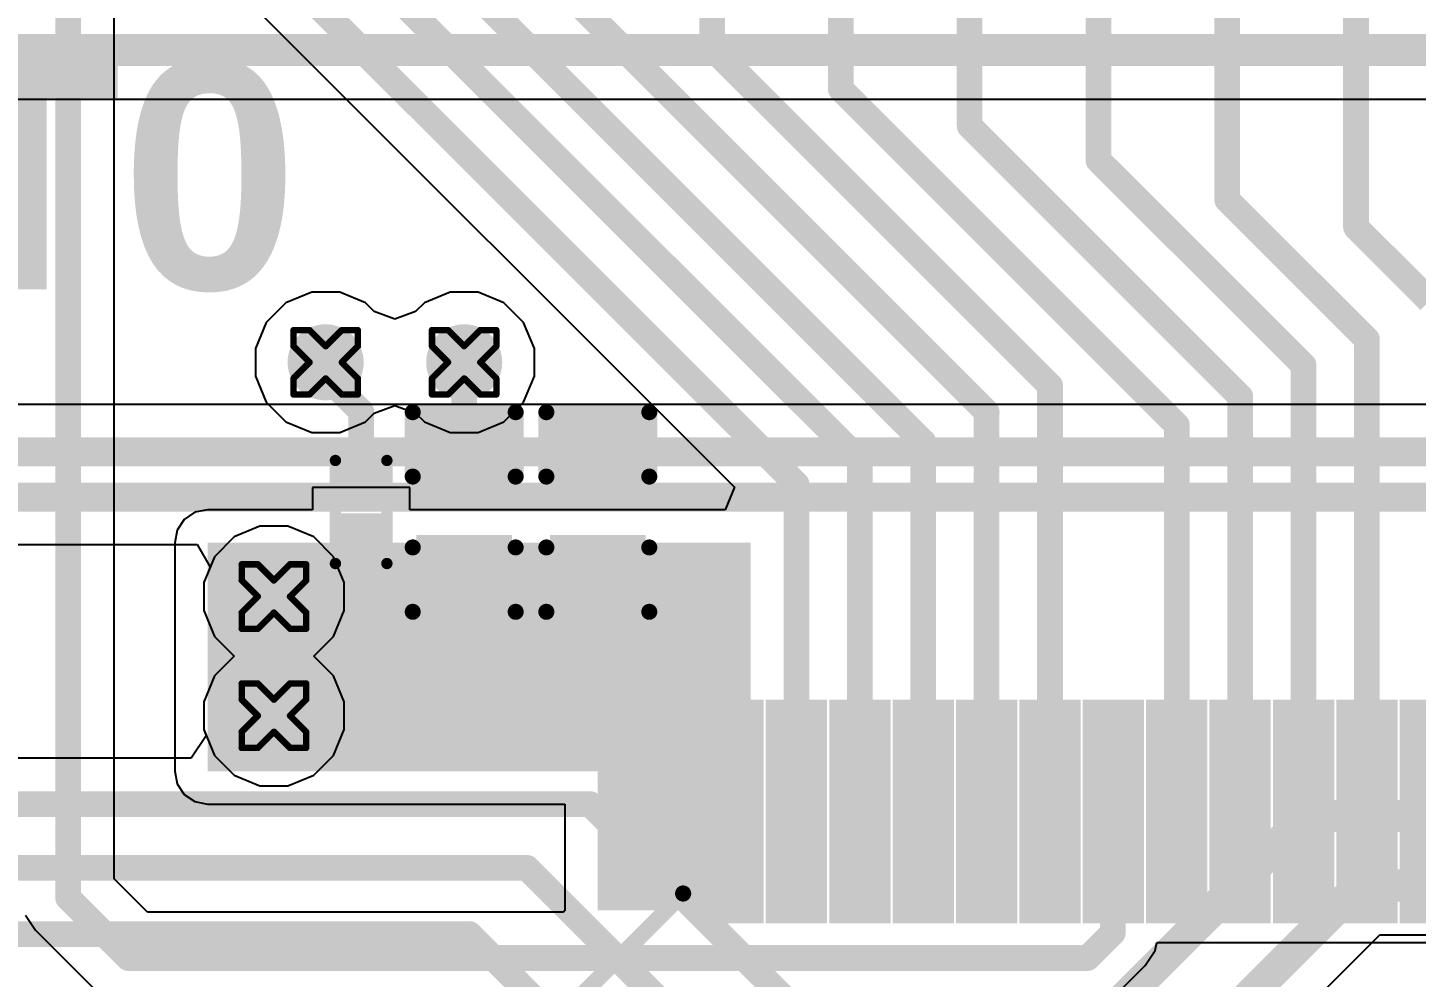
# Model space of a CAD drawing. Header units: inches. Extents: x -11 to 5379, y 0 to 5429.
# Drawn here: x 133.98 to 144.94, y 65.18 to 72.67 of the extents above; entities that cross this region are included whole.
import ezdxf

# ---------------------------------------------------------------- set-up
doc = ezdxf.new("R2010")
doc.units = ezdxf.units.IN
for name, color, linetype in [('Bottom Layer', 5, 'Continuous'), ('Drill Drawing', 1, 'Continuous'), ('GND', 16, 'Continuous'), ('PWR', 76, 'Continuous'), ('Top Layer', 1, 'Continuous'), ('Top Overlay', 2, 'Continuous'), ('Top Paste', 8, 'Continuous'), ('Top Solder', 216, 'Continuous'), ('Via Holes', 16, 'Continuous')]:
    doc.layers.add(name, color=color, linetype=linetype)
doc.styles.add('Arial_Bold', font='', dxfattribs={"height": 0.2})
doc.styles.get('Arial_Bold').set_extended_font_data('Arial', bold=True)

# ---------------------------------------------------------------- blocks, each defined once
blk = doc.blocks.new('LQFP_144_20_20__157')
at = {"layer": 'Top Layer'}
for points in [[(-8.89, 9.9), (-8.89, 11.46), (-8.61, 11.46), (-8.61, 9.9)], [(-8.39, 9.9), (-8.39, 11.46), (-8.11, 11.46), (-8.11, 9.9)], [(-7.89, 9.9), (-7.89, 11.46), (-7.61, 11.46), (-7.61, 9.9)], [(-7.39, 9.9), (-7.39, 11.46), (-7.11, 11.46), (-7.11, 9.9)], [(-6.89, 9.9), (-6.89, 11.46), (-6.61, 11.46), (-6.61, 9.9)], [(-6.39, 9.9), (-6.39, 11.46), (-6.11, 11.46), (-6.11, 9.9)], [(-5.89, 9.9), (-5.89, 11.46), (-5.61, 11.46), (-5.61, 9.9)], [(-5.39, 9.9), (-5.39, 11.46), (-5.11, 11.46), (-5.11, 9.9)], [(-4.89, 9.9), (-4.89, 11.46), (-4.61, 11.46), (-4.61, 9.9)], [(-4.39, 9.9), (-4.39, 11.46), (-4.11, 11.46), (-4.11, 9.9)], [(-3.89, 9.9), (-3.89, 11.46), (-3.61, 11.46), (-3.61, 9.9)], [(-3.39, 9.9), (-3.39, 11.46), (-3.11, 11.46), (-3.11, 9.9)]]:
    blk.add_hatch(color=1, dxfattribs=at).paths.add_polyline_path(points)
at = {"layer": 'Top Paste'}
for points in [[(-8.89, 9.9), (-8.89, 11.46), (-8.61, 11.46), (-8.61, 9.9)], [(-8.39, 9.9), (-8.39, 11.46), (-8.11, 11.46), (-8.11, 9.9)], [(-7.89, 9.9), (-7.89, 11.46), (-7.61, 11.46), (-7.61, 9.9)], [(-7.39, 9.9), (-7.39, 11.46), (-7.11, 11.46), (-7.11, 9.9)], [(-6.89, 9.9), (-6.89, 11.46), (-6.61, 11.46), (-6.61, 9.9)], [(-6.39, 9.9), (-6.39, 11.46), (-6.11, 11.46), (-6.11, 9.9)], [(-5.89, 9.9), (-5.89, 11.46), (-5.61, 11.46), (-5.61, 9.9)], [(-5.39, 9.9), (-5.39, 11.46), (-5.11, 11.46), (-5.11, 9.9)], [(-4.89, 9.9), (-4.89, 11.46), (-4.61, 11.46), (-4.61, 9.9)], [(-4.39, 9.9), (-4.39, 11.46), (-4.11, 11.46), (-4.11, 9.9)], [(-3.89, 9.9), (-3.89, 11.46), (-3.61, 11.46), (-3.61, 9.9)], [(-3.39, 9.9), (-3.39, 11.46), (-3.11, 11.46), (-3.11, 9.9)]]:
    blk.add_hatch(color=8, dxfattribs=at).paths.add_polyline_path(points)
at = {"layer": 'Top Solder'}
for points in [[(-8.992, 9.798), (-8.992, 11.562), (-8.508, 11.562), (-8.508, 9.798)], [(-8.492, 9.798), (-8.492, 11.562), (-8.008, 11.562), (-8.008, 9.798)], [(-7.992, 9.798), (-7.992, 11.562), (-7.508, 11.562), (-7.508, 9.798)], [(-7.492, 9.798), (-7.492, 11.562), (-7.008, 11.562), (-7.008, 9.798)], [(-6.992, 9.798), (-6.992, 11.562), (-6.508, 11.562), (-6.508, 9.798)], [(-6.492, 9.798), (-6.492, 11.562), (-6.008, 11.562), (-6.008, 9.798)], [(-5.992, 9.798), (-5.992, 11.562), (-5.508, 11.562), (-5.508, 9.798)], [(-5.492, 9.798), (-5.492, 11.562), (-5.008, 11.562), (-5.008, 9.798)], [(-4.992, 9.798), (-4.992, 11.562), (-4.508, 11.562), (-4.508, 9.798)], [(-4.492, 9.798), (-4.492, 11.562), (-4.008, 11.562), (-4.008, 9.798)], [(-3.992, 9.798), (-3.992, 11.562), (-3.508, 11.562), (-3.508, 9.798)], [(-3.492, 9.798), (-3.492, 11.562), (-3.008, 11.562), (-3.008, 9.798)]]:
    blk.add_hatch(color=216, dxfattribs=at).paths.add_polyline_path(points)
at = {"layer": 'Top Overlay'}
blk.add_lwpolyline([(-10.033, 9.144, 0.127, 0.127, 0), (-9.144, 10.033, 0.127, 0.127, 0)], format="xyseb", dxfattribs=at)
blk.add_lwpolyline([(-9.176, 10.033, 0.0635, 0.0635, 1), (-9.112, 10.033, 0.0635, 0.0635, 1)], format="xyseb", close=True, dxfattribs=at)
blk = doc.blocks.new('DFN_2_0_3_0_6__574')
at = {"layer": 'Top Layer'}
for points in [[(-0.33, -0.13), (-0.33, 0.13), (-0.06, 0.13), (-0.06, -0.13)], [(0.06, -0.13), (0.06, 0.13), (0.33, 0.13), (0.33, -0.13)]]:
    blk.add_hatch(color=1, dxfattribs=at).paths.add_polyline_path(points)
at = {"layer": 'Top Paste'}
for points in [[(-0.33, -0.13), (-0.33, 0.13), (-0.06, 0.13), (-0.06, -0.13)], [(0.06, -0.13), (0.06, 0.13), (0.33, 0.13), (0.33, -0.13)]]:
    blk.add_hatch(color=8, dxfattribs=at).paths.add_polyline_path(points)
at = {"layer": 'Top Solder'}
for points in [[(-0.38, -0.18), (-0.38, 0.18), (-0.01, 0.18), (-0.01, -0.18)], [(0.01, -0.18), (0.01, 0.18), (0.38, 0.18), (0.38, -0.18)]]:
    blk.add_hatch(color=216, dxfattribs=at).paths.add_polyline_path(points)
at = {"layer": 'Top Overlay'}
for points in [[(0.406, 0.203, 0.0889, 0.0889, 0), (-0.406, 0.203, 0.0889, 0.0889, 0)], [(-0.406, -0.203, 0.0889, 0.0889, 0), (-0.406, 0.203, 0.0889, 0.0889, 0)], [(0.406, -0.203, 0.0889, 0.0889, 0), (0.406, 0.203, 0.0889, 0.0889, 0)], [(0.406, -0.203, 0.0889, 0.0889, 0), (-0.406, -0.203, 0.0889, 0.0889, 0)]]:
    blk.add_lwpolyline(points, format="xyseb", dxfattribs=at)
for points in [[(-0.429, 0.203, 0.0445, 0.0445, 1), (-0.384, 0.203, 0.0445, 0.0445, 1)], [(-0.429, 0.203, 0.0445, 0.0445, 1), (-0.384, 0.203, 0.0445, 0.0445, 1)], [(0.384, 0.203, 0.0445, 0.0445, 1), (0.429, 0.203, 0.0445, 0.0445, 1)], [(0.384, 0.203, 0.0445, 0.0445, 1), (0.429, 0.203, 0.0445, 0.0445, 1)], [(-0.429, -0.203, 0.0445, 0.0445, 1), (-0.384, -0.203, 0.0445, 0.0445, 1)], [(-0.429, -0.203, 0.0445, 0.0445, 1), (-0.384, -0.203, 0.0445, 0.0445, 1)], [(0.384, -0.203, 0.0445, 0.0445, 1), (0.429, -0.203, 0.0445, 0.0445, 1)], [(0.384, -0.203, 0.0445, 0.0445, 1), (0.429, -0.203, 0.0445, 0.0445, 1)]]:
    blk.add_lwpolyline(points, format="xyseb", close=True, dxfattribs=at)
blk = doc.blocks.new('C___0402_685')
at = {"layer": 'Top Layer'}
for points in [[(-0.699, -0.318), (-0.699, 0.317), (-0.241, 0.317), (-0.241, -0.318)], [(0.241, -0.318), (0.241, 0.317), (0.699, 0.317), (0.699, -0.318)]]:
    blk.add_hatch(color=1, dxfattribs=at).paths.add_polyline_path(points)
at = {"layer": 'Top Paste'}
for points in [[(-0.699, -0.318), (-0.699, 0.317), (-0.241, 0.317), (-0.241, -0.318)], [(0.241, -0.318), (0.241, 0.317), (0.699, 0.317), (0.699, -0.318)]]:
    blk.add_hatch(color=8, dxfattribs=at).paths.add_polyline_path(points)
at = {"layer": 'Top Solder'}
for points in [[(-0.758, -0.377), (-0.758, 0.377), (-0.181, 0.377), (-0.181, -0.377)], [(0.181, -0.377), (0.181, 0.377), (0.758, 0.377), (0.758, -0.377)]]:
    blk.add_hatch(color=216, dxfattribs=at).paths.add_polyline_path(points)
at = {"layer": 'Top Overlay'}
for points in [[(-0.787, -0.406, 0.127, 0.127, 0), (-0.787, 0.406, 0.127, 0.127, 0)], [(-0.279, 0.406, 0.127, 0.127, 0), (-0.787, 0.406, 0.127, 0.127, 0)], [(0.787, 0.406, 0.127, 0.127, 0), (0.279, 0.406, 0.127, 0.127, 0)], [(0.787, -0.406, 0.127, 0.127, 0), (0.787, 0.406, 0.127, 0.127, 0)], [(-0.279, -0.406, 0.127, 0.127, 0), (-0.787, -0.406, 0.127, 0.127, 0)], [(0.787, -0.406, 0.127, 0.127, 0), (0.279, -0.406, 0.127, 0.127, 0)]]:
    blk.add_lwpolyline(points, format="xyseb", dxfattribs=at)
for points in [[(-0.819, 0.406, 0.0635, 0.0635, 1), (-0.756, 0.406, 0.0635, 0.0635, 1)], [(-0.819, 0.406, 0.0635, 0.0635, 1), (-0.756, 0.406, 0.0635, 0.0635, 1)], [(-0.311, 0.406, 0.0635, 0.0635, 1), (-0.248, 0.406, 0.0635, 0.0635, 1)], [(0.248, 0.406, 0.0635, 0.0635, 1), (0.311, 0.406, 0.0635, 0.0635, 1)], [(0.756, 0.406, 0.0635, 0.0635, 1), (0.819, 0.406, 0.0635, 0.0635, 1)], [(0.756, 0.406, 0.0635, 0.0635, 1), (0.819, 0.406, 0.0635, 0.0635, 1)], [(-0.819, -0.406, 0.0635, 0.0635, 1), (-0.756, -0.406, 0.0635, 0.0635, 1)], [(-0.819, -0.406, 0.0635, 0.0635, 1), (-0.756, -0.406, 0.0635, 0.0635, 1)], [(-0.311, -0.406, 0.0635, 0.0635, 1), (-0.248, -0.406, 0.0635, 0.0635, 1)], [(0.248, -0.406, 0.0635, 0.0635, 1), (0.311, -0.406, 0.0635, 0.0635, 1)], [(0.756, -0.406, 0.0635, 0.0635, 1), (0.819, -0.406, 0.0635, 0.0635, 1)], [(0.756, -0.406, 0.0635, 0.0635, 1), (0.819, -0.406, 0.0635, 0.0635, 1)]]:
    blk.add_lwpolyline(points, format="xyseb", close=True, dxfattribs=at)
blk = doc.blocks.new('C___0402_694')
at = {"layer": 'Top Layer'}
for points in [[(-0.699, -0.318), (-0.699, 0.317), (-0.241, 0.317), (-0.241, -0.318)], [(0.241, -0.318), (0.241, 0.317), (0.699, 0.317), (0.699, -0.318)]]:
    blk.add_hatch(color=1, dxfattribs=at).paths.add_polyline_path(points)
at = {"layer": 'Top Paste'}
for points in [[(-0.699, -0.318), (-0.699, 0.317), (-0.241, 0.317), (-0.241, -0.318)], [(0.241, -0.318), (0.241, 0.317), (0.699, 0.317), (0.699, -0.318)]]:
    blk.add_hatch(color=8, dxfattribs=at).paths.add_polyline_path(points)
at = {"layer": 'Top Solder'}
for points in [[(-0.758, -0.377), (-0.758, 0.377), (-0.181, 0.377), (-0.181, -0.377)], [(0.181, -0.377), (0.181, 0.377), (0.758, 0.377), (0.758, -0.377)]]:
    blk.add_hatch(color=216, dxfattribs=at).paths.add_polyline_path(points)
at = {"layer": 'Top Overlay'}
for points in [[(-0.787, -0.406, 0.127, 0.127, 0), (-0.787, 0.406, 0.127, 0.127, 0)], [(-0.279, 0.406, 0.127, 0.127, 0), (-0.787, 0.406, 0.127, 0.127, 0)], [(0.787, 0.406, 0.127, 0.127, 0), (0.279, 0.406, 0.127, 0.127, 0)], [(0.787, -0.406, 0.127, 0.127, 0), (0.787, 0.406, 0.127, 0.127, 0)], [(-0.279, -0.406, 0.127, 0.127, 0), (-0.787, -0.406, 0.127, 0.127, 0)], [(0.787, -0.406, 0.127, 0.127, 0), (0.279, -0.406, 0.127, 0.127, 0)]]:
    blk.add_lwpolyline(points, format="xyseb", dxfattribs=at)
for points in [[(-0.819, 0.406, 0.0635, 0.0635, 1), (-0.756, 0.406, 0.0635, 0.0635, 1)], [(-0.819, 0.406, 0.0635, 0.0635, 1), (-0.756, 0.406, 0.0635, 0.0635, 1)], [(-0.311, 0.406, 0.0635, 0.0635, 1), (-0.248, 0.406, 0.0635, 0.0635, 1)], [(0.248, 0.406, 0.0635, 0.0635, 1), (0.311, 0.406, 0.0635, 0.0635, 1)], [(0.756, 0.406, 0.0635, 0.0635, 1), (0.819, 0.406, 0.0635, 0.0635, 1)], [(0.756, 0.406, 0.0635, 0.0635, 1), (0.819, 0.406, 0.0635, 0.0635, 1)], [(-0.819, -0.406, 0.0635, 0.0635, 1), (-0.756, -0.406, 0.0635, 0.0635, 1)], [(-0.819, -0.406, 0.0635, 0.0635, 1), (-0.756, -0.406, 0.0635, 0.0635, 1)], [(-0.311, -0.406, 0.0635, 0.0635, 1), (-0.248, -0.406, 0.0635, 0.0635, 1)], [(0.248, -0.406, 0.0635, 0.0635, 1), (0.311, -0.406, 0.0635, 0.0635, 1)], [(0.756, -0.406, 0.0635, 0.0635, 1), (0.819, -0.406, 0.0635, 0.0635, 1)], [(0.756, -0.406, 0.0635, 0.0635, 1), (0.819, -0.406, 0.0635, 0.0635, 1)]]:
    blk.add_lwpolyline(points, format="xyseb", close=True, dxfattribs=at)

msp = doc.modelspace()

# ---------------------------------------------------------------- hatches: boundary and pattern name
at = {"layer": 'Bottom Layer'}
h = msp.add_hatch(color=5, dxfattribs=at)
edge = h.paths.add_edge_path()
edge.add_arc((136.334, 70.028), 0.3, 0, 360)
h = msp.add_hatch(color=5, dxfattribs=at)
edge = h.paths.add_edge_path()
edge.add_arc((137.427, 70.028), 0.3, 0, 360)
h = msp.add_hatch(color=5, dxfattribs=at)
edge = h.paths.add_edge_path()
edge.add_arc((135.926, 68.18), 0.3, 0, 360)
h = msp.add_hatch(color=5, dxfattribs=at)
edge = h.paths.add_edge_path()
edge.add_arc((135.926, 67.24), 0.3, 0, 360)
at = {"layer": 'GND'}
h = msp.add_hatch(color=16, dxfattribs=at)
edge = h.paths.add_edge_path()
edge.add_arc((136.334, 70.028), 0.3, 0, 360)
h = msp.add_hatch(color=16, dxfattribs=at)
edge = h.paths.add_edge_path()
edge.add_arc((137.427, 70.028), 0.3, 0, 360)
h = msp.add_hatch(color=16, dxfattribs=at)
edge = h.paths.add_edge_path()
edge.add_arc((135.926, 68.18), 0.3, 0, 360)
h = msp.add_hatch(color=16, dxfattribs=at)
edge = h.paths.add_edge_path()
edge.add_arc((135.926, 67.24), 0.3, 0, 360)
at = {"layer": 'PWR'}
h = msp.add_hatch(color=76, dxfattribs=at)
edge = h.paths.add_edge_path()
edge.add_arc((136.334, 70.028), 0.3, 0, 360)
h = msp.add_hatch(color=76, dxfattribs=at)
edge = h.paths.add_edge_path()
edge.add_arc((137.427, 70.028), 0.3, 0, 360)
h = msp.add_hatch(color=76, dxfattribs=at)
edge = h.paths.add_edge_path()
edge.add_arc((135.926, 68.18), 0.3, 0, 360)
h = msp.add_hatch(color=76, dxfattribs=at)
edge = h.paths.add_edge_path()
edge.add_arc((135.926, 67.24), 0.3, 0, 360)
at = {"layer": 'Top Layer'}
h = msp.add_hatch(color=1, dxfattribs=at)
edge = h.paths.add_edge_path()
edge.add_arc((136.334, 70.028), 0.3, 0, 360)
h = msp.add_hatch(color=1, dxfattribs=at)
edge = h.paths.add_edge_path()
edge.add_arc((137.427, 70.028), 0.3, 0, 360)
for points in [[(135.402, 66.802), (139.688, 66.802), (139.688, 68.605), (135.402, 68.605)], [(138.481, 65.704), (139.688, 65.704), (139.688, 68.605), (138.481, 68.605)]]:
    msp.add_hatch(color=1, dxfattribs=at).paths.add_polyline_path(points)
h = msp.add_hatch(color=1, dxfattribs=at)
edge = h.paths.add_edge_path()
edge.add_arc((135.926, 68.18), 0.3, 0, 360)
h = msp.add_hatch(color=1, dxfattribs=at)
edge = h.paths.add_edge_path()
edge.add_arc((135.926, 67.24), 0.3, 0, 360)
at = {"layer": 'Via Holes'}
h = msp.add_hatch(color=7, dxfattribs=at)
edge = h.paths.add_edge_path()
edge.add_arc((136.334, 70.028), 0.15, 0, 360)
h = msp.add_hatch(color=7, dxfattribs=at)
edge = h.paths.add_edge_path()
edge.add_arc((137.427, 70.028), 0.15, 0, 360)
h = msp.add_hatch(color=7, dxfattribs=at)
edge = h.paths.add_edge_path()
edge.add_arc((135.926, 68.18), 0.15, 0, 360)
h = msp.add_hatch(color=7, dxfattribs=at)
edge = h.paths.add_edge_path()
edge.add_arc((135.926, 67.24), 0.15, 0, 360)

# ---------------------------------------------------------------- linework, layer by layer
at = {"layer": 'Bottom Layer'}
for p, q in [((123.865, 72.104), (149.44, 72.104)), ((163.897, 69.696), (127.461, 69.696)), ((127.764, 68.59), (135.32, 68.59)), ((135.32, 68.59), (135.423, 68.412)), ((135.423, 68.412), (135.372, 68.29)), ((135.372, 68.29), (135.372, 68.07)), ((135.372, 68.07), (135.456, 67.866)), ((135.456, 67.866), (135.496, 67.826)), ((135.496, 67.826), (135.612, 67.71)), ((135.612, 67.71), (135.496, 67.594)), ((135.496, 67.594), (135.456, 67.554)), ((135.456, 67.554), (135.372, 67.35)), ((135.372, 67.35), (135.372, 67.13)), ((135.392, 67.082), (135.273, 66.904)), ((135.372, 67.13), (135.392, 67.082)), ((135.273, 66.904), (132.378, 66.904)), ((142.679, 63.542), (144.649, 65.512)), ((144.649, 65.512), (157.988, 65.512))]:
    msp.add_line(p, q, dxfattribs=at)
for points in [[(123.704, 72.492, 0.254, 0.254, 0), (149.44, 72.492, 0.254, 0.254, 0)], [(127.461, 69.321, 0.229, 0.229, 0), (163.897, 69.321, 0.229, 0.229, 0)], [(127.609, 68.965, 0.229, 0.229, 0), (163.75, 68.965, 0.229, 0.229, 0)], [(132.227, 66.542, 0.203, 0.203, 0), (138.42, 66.542, 0.203, 0.203, 0)], [(138.42, 66.542, 0.203, 0.203, 0), (140.408, 64.554, 0.203, 0.203, 0)], [(141.636, 64.014, 0.254, 0.254, 0), (144.07, 66.448, 0.254, 0.254, 0)], [(144.07, 66.448, 0.254, 0.254, 0), (169.101, 66.448, 0.254, 0.254, 0)], [(131.739, 66.039, 0.203, 0.203, 0), (137.922, 66.039, 0.203, 0.203, 0)], [(137.922, 66.039, 0.203, 0.203, 0), (139.408, 64.554, 0.203, 0.203, 0)], [(142.291, 63.703, 0.254, 0.254, 0), (144.488, 65.9, 0.254, 0.254, 0)], [(144.488, 65.9, 0.254, 0.254, 0), (168.604, 65.9, 0.254, 0.254, 0)], [(132.13, 65.517, 0.203, 0.203, 0), (137.467, 65.517, 0.203, 0.203, 0)], [(137.467, 65.517, 0.203, 0.203, 0), (139.43, 63.554, 0.203, 0.203, 0)]]:
    msp.add_lwpolyline(points, format="xyseb", dxfattribs=at)
for points in [[(138.369, 66.542, 0.102, 0.102, 1), (138.471, 66.542, 0.102, 0.102, 1)], [(138.369, 66.542, 0.102, 0.102, 1), (138.471, 66.542, 0.102, 0.102, 1)], [(144.006, 66.448, 0.127, 0.127, 1), (144.133, 66.448, 0.127, 0.127, 1)], [(144.006, 66.448, 0.127, 0.127, 1), (144.133, 66.448, 0.127, 0.127, 1)], [(137.872, 66.039, 0.102, 0.102, 1), (137.973, 66.039, 0.102, 0.102, 1)], [(137.872, 66.039, 0.102, 0.102, 1), (137.973, 66.039, 0.102, 0.102, 1)], [(144.424, 65.9, 0.127, 0.127, 1), (144.551, 65.9, 0.127, 0.127, 1)], [(144.424, 65.9, 0.127, 0.127, 1), (144.551, 65.9, 0.127, 0.127, 1)], [(137.416, 65.517, 0.102, 0.102, 1), (137.518, 65.517, 0.102, 0.102, 1)], [(137.416, 65.517, 0.102, 0.102, 1), (137.518, 65.517, 0.102, 0.102, 1)]]:
    msp.add_lwpolyline(points, format="xyseb", close=True, dxfattribs=at)
at = {"layer": 'Drill Drawing'}
for points in [[(136.08, 70.155, 0.0508, 0.0508, 0), (136.08, 70.282, 0.0508, 0.0508, 0)], [(136.08, 70.282, 0.0508, 0.0508, 0), (136.207, 70.282, 0.0508, 0.0508, 0)], [(136.207, 70.282, 0.0508, 0.0508, 0), (136.334, 70.155, 0.0508, 0.0508, 0)], [(136.334, 70.155, 0.0508, 0.0508, 0), (136.461, 70.282, 0.0508, 0.0508, 0)], [(136.461, 70.282, 0.0508, 0.0508, 0), (136.588, 70.282, 0.0508, 0.0508, 0)], [(136.588, 70.155, 0.0508, 0.0508, 0), (136.588, 70.282, 0.0508, 0.0508, 0)], [(137.173, 70.155, 0.0508, 0.0508, 0), (137.173, 70.282, 0.0508, 0.0508, 0)], [(137.173, 70.282, 0.0508, 0.0508, 0), (137.3, 70.282, 0.0508, 0.0508, 0)], [(137.3, 70.282, 0.0508, 0.0508, 0), (137.427, 70.155, 0.0508, 0.0508, 0)], [(137.427, 70.155, 0.0508, 0.0508, 0), (137.554, 70.282, 0.0508, 0.0508, 0)], [(137.554, 70.282, 0.0508, 0.0508, 0), (137.681, 70.282, 0.0508, 0.0508, 0)], [(137.681, 70.155, 0.0508, 0.0508, 0), (137.681, 70.282, 0.0508, 0.0508, 0)], [(136.08, 70.155, 0.0508, 0.0508, 0), (136.207, 70.028, 0.0508, 0.0508, 0)], [(136.461, 70.028, 0.0508, 0.0508, 0), (136.588, 70.155, 0.0508, 0.0508, 0)], [(137.173, 70.155, 0.0508, 0.0508, 0), (137.3, 70.028, 0.0508, 0.0508, 0)], [(137.554, 70.028, 0.0508, 0.0508, 0), (137.681, 70.155, 0.0508, 0.0508, 0)], [(136.08, 69.901, 0.0508, 0.0508, 0), (136.207, 70.028, 0.0508, 0.0508, 0)], [(136.461, 70.028, 0.0508, 0.0508, 0), (136.588, 69.901, 0.0508, 0.0508, 0)], [(137.173, 69.901, 0.0508, 0.0508, 0), (137.3, 70.028, 0.0508, 0.0508, 0)], [(137.554, 70.028, 0.0508, 0.0508, 0), (137.681, 69.901, 0.0508, 0.0508, 0)], [(136.08, 69.774, 0.0508, 0.0508, 0), (136.08, 69.901, 0.0508, 0.0508, 0)], [(136.207, 69.774, 0.0508, 0.0508, 0), (136.334, 69.901, 0.0508, 0.0508, 0)], [(136.334, 69.901, 0.0508, 0.0508, 0), (136.461, 69.774, 0.0508, 0.0508, 0)], [(136.588, 69.774, 0.0508, 0.0508, 0), (136.588, 69.901, 0.0508, 0.0508, 0)], [(137.173, 69.774, 0.0508, 0.0508, 0), (137.173, 69.901, 0.0508, 0.0508, 0)], [(137.3, 69.774, 0.0508, 0.0508, 0), (137.427, 69.901, 0.0508, 0.0508, 0)], [(137.427, 69.901, 0.0508, 0.0508, 0), (137.554, 69.774, 0.0508, 0.0508, 0)], [(137.681, 69.774, 0.0508, 0.0508, 0), (137.681, 69.901, 0.0508, 0.0508, 0)], [(136.08, 69.774, 0.0508, 0.0508, 0), (136.207, 69.774, 0.0508, 0.0508, 0)], [(136.461, 69.774, 0.0508, 0.0508, 0), (136.588, 69.774, 0.0508, 0.0508, 0)], [(137.173, 69.774, 0.0508, 0.0508, 0), (137.3, 69.774, 0.0508, 0.0508, 0)], [(137.554, 69.774, 0.0508, 0.0508, 0), (137.681, 69.774, 0.0508, 0.0508, 0)], [(135.672, 68.307, 0.0508, 0.0508, 0), (135.672, 68.434, 0.0508, 0.0508, 0)], [(135.672, 68.434, 0.0508, 0.0508, 0), (135.799, 68.434, 0.0508, 0.0508, 0)], [(135.799, 68.434, 0.0508, 0.0508, 0), (135.926, 68.307, 0.0508, 0.0508, 0)], [(135.926, 68.307, 0.0508, 0.0508, 0), (136.053, 68.434, 0.0508, 0.0508, 0)], [(136.053, 68.434, 0.0508, 0.0508, 0), (136.18, 68.434, 0.0508, 0.0508, 0)], [(136.18, 68.307, 0.0508, 0.0508, 0), (136.18, 68.434, 0.0508, 0.0508, 0)], [(135.672, 68.307, 0.0508, 0.0508, 0), (135.799, 68.18, 0.0508, 0.0508, 0)], [(136.053, 68.18, 0.0508, 0.0508, 0), (136.18, 68.307, 0.0508, 0.0508, 0)], [(135.672, 68.053, 0.0508, 0.0508, 0), (135.799, 68.18, 0.0508, 0.0508, 0)], [(136.053, 68.18, 0.0508, 0.0508, 0), (136.18, 68.053, 0.0508, 0.0508, 0)], [(135.672, 67.926, 0.0508, 0.0508, 0), (135.672, 68.053, 0.0508, 0.0508, 0)], [(135.799, 67.926, 0.0508, 0.0508, 0), (135.926, 68.053, 0.0508, 0.0508, 0)], [(135.926, 68.053, 0.0508, 0.0508, 0), (136.053, 67.926, 0.0508, 0.0508, 0)], [(136.18, 67.926, 0.0508, 0.0508, 0), (136.18, 68.053, 0.0508, 0.0508, 0)], [(135.672, 67.926, 0.0508, 0.0508, 0), (135.799, 67.926, 0.0508, 0.0508, 0)], [(136.053, 67.926, 0.0508, 0.0508, 0), (136.18, 67.926, 0.0508, 0.0508, 0)], [(135.672, 67.367, 0.0508, 0.0508, 0), (135.672, 67.494, 0.0508, 0.0508, 0)], [(135.672, 67.494, 0.0508, 0.0508, 0), (135.799, 67.494, 0.0508, 0.0508, 0)], [(135.799, 67.494, 0.0508, 0.0508, 0), (135.926, 67.367, 0.0508, 0.0508, 0)], [(135.926, 67.367, 0.0508, 0.0508, 0), (136.053, 67.494, 0.0508, 0.0508, 0)], [(136.053, 67.494, 0.0508, 0.0508, 0), (136.18, 67.494, 0.0508, 0.0508, 0)], [(136.18, 67.367, 0.0508, 0.0508, 0), (136.18, 67.494, 0.0508, 0.0508, 0)], [(135.672, 67.367, 0.0508, 0.0508, 0), (135.799, 67.24, 0.0508, 0.0508, 0)], [(136.053, 67.24, 0.0508, 0.0508, 0), (136.18, 67.367, 0.0508, 0.0508, 0)], [(135.672, 67.113, 0.0508, 0.0508, 0), (135.799, 67.24, 0.0508, 0.0508, 0)], [(136.053, 67.24, 0.0508, 0.0508, 0), (136.18, 67.113, 0.0508, 0.0508, 0)], [(135.672, 66.986, 0.0508, 0.0508, 0), (135.672, 67.113, 0.0508, 0.0508, 0)], [(135.799, 66.986, 0.0508, 0.0508, 0), (135.926, 67.113, 0.0508, 0.0508, 0)], [(135.926, 67.113, 0.0508, 0.0508, 0), (136.053, 66.986, 0.0508, 0.0508, 0)], [(136.18, 66.986, 0.0508, 0.0508, 0), (136.18, 67.113, 0.0508, 0.0508, 0)], [(135.672, 66.986, 0.0508, 0.0508, 0), (135.799, 66.986, 0.0508, 0.0508, 0)], [(136.053, 66.986, 0.0508, 0.0508, 0), (136.18, 66.986, 0.0508, 0.0508, 0)]]:
    msp.add_lwpolyline(points, format="xyseb", dxfattribs=at)
for points in [[(136.068, 70.282, 0.0254, 0.0254, 1), (136.093, 70.282, 0.0254, 0.0254, 1)], [(136.068, 70.282, 0.0254, 0.0254, 1), (136.093, 70.282, 0.0254, 0.0254, 1)], [(136.195, 70.282, 0.0254, 0.0254, 1), (136.22, 70.282, 0.0254, 0.0254, 1)], [(136.195, 70.282, 0.0254, 0.0254, 1), (136.22, 70.282, 0.0254, 0.0254, 1)], [(136.449, 70.282, 0.0254, 0.0254, 1), (136.474, 70.282, 0.0254, 0.0254, 1)], [(136.449, 70.282, 0.0254, 0.0254, 1), (136.474, 70.282, 0.0254, 0.0254, 1)], [(136.576, 70.282, 0.0254, 0.0254, 1), (136.601, 70.282, 0.0254, 0.0254, 1)], [(136.576, 70.282, 0.0254, 0.0254, 1), (136.601, 70.282, 0.0254, 0.0254, 1)], [(137.16, 70.282, 0.0254, 0.0254, 1), (137.185, 70.282, 0.0254, 0.0254, 1)], [(137.16, 70.282, 0.0254, 0.0254, 1), (137.185, 70.282, 0.0254, 0.0254, 1)], [(137.287, 70.282, 0.0254, 0.0254, 1), (137.312, 70.282, 0.0254, 0.0254, 1)], [(137.287, 70.282, 0.0254, 0.0254, 1), (137.312, 70.282, 0.0254, 0.0254, 1)], [(137.541, 70.282, 0.0254, 0.0254, 1), (137.566, 70.282, 0.0254, 0.0254, 1)], [(137.541, 70.282, 0.0254, 0.0254, 1), (137.566, 70.282, 0.0254, 0.0254, 1)], [(137.668, 70.282, 0.0254, 0.0254, 1), (137.693, 70.282, 0.0254, 0.0254, 1)], [(137.668, 70.282, 0.0254, 0.0254, 1), (137.693, 70.282, 0.0254, 0.0254, 1)], [(136.068, 70.155, 0.0254, 0.0254, 1), (136.093, 70.155, 0.0254, 0.0254, 1)], [(136.068, 70.155, 0.0254, 0.0254, 1), (136.093, 70.155, 0.0254, 0.0254, 1)], [(136.322, 70.155, 0.0254, 0.0254, 1), (136.347, 70.155, 0.0254, 0.0254, 1)], [(136.322, 70.155, 0.0254, 0.0254, 1), (136.347, 70.155, 0.0254, 0.0254, 1)], [(136.576, 70.155, 0.0254, 0.0254, 1), (136.601, 70.155, 0.0254, 0.0254, 1)], [(136.576, 70.155, 0.0254, 0.0254, 1), (136.601, 70.155, 0.0254, 0.0254, 1)], [(137.16, 70.155, 0.0254, 0.0254, 1), (137.185, 70.155, 0.0254, 0.0254, 1)], [(137.16, 70.155, 0.0254, 0.0254, 1), (137.185, 70.155, 0.0254, 0.0254, 1)], [(137.414, 70.155, 0.0254, 0.0254, 1), (137.439, 70.155, 0.0254, 0.0254, 1)], [(137.414, 70.155, 0.0254, 0.0254, 1), (137.439, 70.155, 0.0254, 0.0254, 1)], [(137.668, 70.155, 0.0254, 0.0254, 1), (137.693, 70.155, 0.0254, 0.0254, 1)], [(137.668, 70.155, 0.0254, 0.0254, 1), (137.693, 70.155, 0.0254, 0.0254, 1)], [(136.195, 70.028, 0.0254, 0.0254, 1), (136.22, 70.028, 0.0254, 0.0254, 1)], [(136.195, 70.028, 0.0254, 0.0254, 1), (136.22, 70.028, 0.0254, 0.0254, 1)], [(136.449, 70.028, 0.0254, 0.0254, 1), (136.474, 70.028, 0.0254, 0.0254, 1)], [(136.449, 70.028, 0.0254, 0.0254, 1), (136.474, 70.028, 0.0254, 0.0254, 1)], [(137.287, 70.028, 0.0254, 0.0254, 1), (137.312, 70.028, 0.0254, 0.0254, 1)], [(137.287, 70.028, 0.0254, 0.0254, 1), (137.312, 70.028, 0.0254, 0.0254, 1)], [(137.541, 70.028, 0.0254, 0.0254, 1), (137.566, 70.028, 0.0254, 0.0254, 1)], [(137.541, 70.028, 0.0254, 0.0254, 1), (137.566, 70.028, 0.0254, 0.0254, 1)], [(136.068, 69.901, 0.0254, 0.0254, 1), (136.093, 69.901, 0.0254, 0.0254, 1)], [(136.068, 69.901, 0.0254, 0.0254, 1), (136.093, 69.901, 0.0254, 0.0254, 1)], [(136.322, 69.901, 0.0254, 0.0254, 1), (136.347, 69.901, 0.0254, 0.0254, 1)], [(136.322, 69.901, 0.0254, 0.0254, 1), (136.347, 69.901, 0.0254, 0.0254, 1)], [(136.576, 69.901, 0.0254, 0.0254, 1), (136.601, 69.901, 0.0254, 0.0254, 1)], [(136.576, 69.901, 0.0254, 0.0254, 1), (136.601, 69.901, 0.0254, 0.0254, 1)], [(137.16, 69.901, 0.0254, 0.0254, 1), (137.185, 69.901, 0.0254, 0.0254, 1)], [(137.16, 69.901, 0.0254, 0.0254, 1), (137.185, 69.901, 0.0254, 0.0254, 1)], [(137.414, 69.901, 0.0254, 0.0254, 1), (137.439, 69.901, 0.0254, 0.0254, 1)], [(137.414, 69.901, 0.0254, 0.0254, 1), (137.439, 69.901, 0.0254, 0.0254, 1)], [(137.668, 69.901, 0.0254, 0.0254, 1), (137.693, 69.901, 0.0254, 0.0254, 1)], [(137.668, 69.901, 0.0254, 0.0254, 1), (137.693, 69.901, 0.0254, 0.0254, 1)], [(136.068, 69.774, 0.0254, 0.0254, 1), (136.093, 69.774, 0.0254, 0.0254, 1)], [(136.068, 69.774, 0.0254, 0.0254, 1), (136.093, 69.774, 0.0254, 0.0254, 1)], [(136.195, 69.774, 0.0254, 0.0254, 1), (136.22, 69.774, 0.0254, 0.0254, 1)], [(136.195, 69.774, 0.0254, 0.0254, 1), (136.22, 69.774, 0.0254, 0.0254, 1)], [(136.449, 69.774, 0.0254, 0.0254, 1), (136.474, 69.774, 0.0254, 0.0254, 1)], [(136.449, 69.774, 0.0254, 0.0254, 1), (136.474, 69.774, 0.0254, 0.0254, 1)], [(136.576, 69.774, 0.0254, 0.0254, 1), (136.601, 69.774, 0.0254, 0.0254, 1)], [(136.576, 69.774, 0.0254, 0.0254, 1), (136.601, 69.774, 0.0254, 0.0254, 1)], [(137.16, 69.774, 0.0254, 0.0254, 1), (137.185, 69.774, 0.0254, 0.0254, 1)], [(137.16, 69.774, 0.0254, 0.0254, 1), (137.185, 69.774, 0.0254, 0.0254, 1)], [(137.287, 69.774, 0.0254, 0.0254, 1), (137.312, 69.774, 0.0254, 0.0254, 1)], [(137.287, 69.774, 0.0254, 0.0254, 1), (137.312, 69.774, 0.0254, 0.0254, 1)], [(137.541, 69.774, 0.0254, 0.0254, 1), (137.566, 69.774, 0.0254, 0.0254, 1)], [(137.541, 69.774, 0.0254, 0.0254, 1), (137.566, 69.774, 0.0254, 0.0254, 1)], [(137.668, 69.774, 0.0254, 0.0254, 1), (137.693, 69.774, 0.0254, 0.0254, 1)], [(137.668, 69.774, 0.0254, 0.0254, 1), (137.693, 69.774, 0.0254, 0.0254, 1)], [(135.659, 68.434, 0.0254, 0.0254, 1), (135.685, 68.434, 0.0254, 0.0254, 1)], [(135.659, 68.434, 0.0254, 0.0254, 1), (135.685, 68.434, 0.0254, 0.0254, 1)], [(135.786, 68.434, 0.0254, 0.0254, 1), (135.812, 68.434, 0.0254, 0.0254, 1)], [(135.786, 68.434, 0.0254, 0.0254, 1), (135.812, 68.434, 0.0254, 0.0254, 1)], [(136.04, 68.434, 0.0254, 0.0254, 1), (136.066, 68.434, 0.0254, 0.0254, 1)], [(136.04, 68.434, 0.0254, 0.0254, 1), (136.066, 68.434, 0.0254, 0.0254, 1)], [(136.167, 68.434, 0.0254, 0.0254, 1), (136.193, 68.434, 0.0254, 0.0254, 1)], [(136.167, 68.434, 0.0254, 0.0254, 1), (136.193, 68.434, 0.0254, 0.0254, 1)], [(135.659, 68.307, 0.0254, 0.0254, 1), (135.685, 68.307, 0.0254, 0.0254, 1)], [(135.659, 68.307, 0.0254, 0.0254, 1), (135.685, 68.307, 0.0254, 0.0254, 1)], [(135.913, 68.307, 0.0254, 0.0254, 1), (135.939, 68.307, 0.0254, 0.0254, 1)], [(135.913, 68.307, 0.0254, 0.0254, 1), (135.939, 68.307, 0.0254, 0.0254, 1)], [(136.167, 68.307, 0.0254, 0.0254, 1), (136.193, 68.307, 0.0254, 0.0254, 1)], [(136.167, 68.307, 0.0254, 0.0254, 1), (136.193, 68.307, 0.0254, 0.0254, 1)], [(135.786, 68.18, 0.0254, 0.0254, 1), (135.812, 68.18, 0.0254, 0.0254, 1)], [(135.786, 68.18, 0.0254, 0.0254, 1), (135.812, 68.18, 0.0254, 0.0254, 1)], [(136.04, 68.18, 0.0254, 0.0254, 1), (136.066, 68.18, 0.0254, 0.0254, 1)], [(136.04, 68.18, 0.0254, 0.0254, 1), (136.066, 68.18, 0.0254, 0.0254, 1)], [(135.659, 68.053, 0.0254, 0.0254, 1), (135.685, 68.053, 0.0254, 0.0254, 1)], [(135.659, 68.053, 0.0254, 0.0254, 1), (135.685, 68.053, 0.0254, 0.0254, 1)], [(135.913, 68.053, 0.0254, 0.0254, 1), (135.939, 68.053, 0.0254, 0.0254, 1)], [(135.913, 68.053, 0.0254, 0.0254, 1), (135.939, 68.053, 0.0254, 0.0254, 1)], [(136.167, 68.053, 0.0254, 0.0254, 1), (136.193, 68.053, 0.0254, 0.0254, 1)], [(136.167, 68.053, 0.0254, 0.0254, 1), (136.193, 68.053, 0.0254, 0.0254, 1)], [(135.659, 67.926, 0.0254, 0.0254, 1), (135.685, 67.926, 0.0254, 0.0254, 1)], [(135.659, 67.926, 0.0254, 0.0254, 1), (135.685, 67.926, 0.0254, 0.0254, 1)], [(135.786, 67.926, 0.0254, 0.0254, 1), (135.812, 67.926, 0.0254, 0.0254, 1)], [(135.786, 67.926, 0.0254, 0.0254, 1), (135.812, 67.926, 0.0254, 0.0254, 1)], [(136.04, 67.926, 0.0254, 0.0254, 1), (136.066, 67.926, 0.0254, 0.0254, 1)], [(136.04, 67.926, 0.0254, 0.0254, 1), (136.066, 67.926, 0.0254, 0.0254, 1)], [(136.167, 67.926, 0.0254, 0.0254, 1), (136.193, 67.926, 0.0254, 0.0254, 1)], [(136.167, 67.926, 0.0254, 0.0254, 1), (136.193, 67.926, 0.0254, 0.0254, 1)], [(135.659, 67.494, 0.0254, 0.0254, 1), (135.685, 67.494, 0.0254, 0.0254, 1)], [(135.659, 67.494, 0.0254, 0.0254, 1), (135.685, 67.494, 0.0254, 0.0254, 1)], [(135.786, 67.494, 0.0254, 0.0254, 1), (135.812, 67.494, 0.0254, 0.0254, 1)], [(135.786, 67.494, 0.0254, 0.0254, 1), (135.812, 67.494, 0.0254, 0.0254, 1)], [(136.04, 67.494, 0.0254, 0.0254, 1), (136.066, 67.494, 0.0254, 0.0254, 1)], [(136.04, 67.494, 0.0254, 0.0254, 1), (136.066, 67.494, 0.0254, 0.0254, 1)], [(136.167, 67.494, 0.0254, 0.0254, 1), (136.193, 67.494, 0.0254, 0.0254, 1)], [(136.167, 67.494, 0.0254, 0.0254, 1), (136.193, 67.494, 0.0254, 0.0254, 1)], [(135.659, 67.367, 0.0254, 0.0254, 1), (135.685, 67.367, 0.0254, 0.0254, 1)], [(135.659, 67.367, 0.0254, 0.0254, 1), (135.685, 67.367, 0.0254, 0.0254, 1)], [(135.913, 67.367, 0.0254, 0.0254, 1), (135.939, 67.367, 0.0254, 0.0254, 1)], [(135.913, 67.367, 0.0254, 0.0254, 1), (135.939, 67.367, 0.0254, 0.0254, 1)], [(136.167, 67.367, 0.0254, 0.0254, 1), (136.193, 67.367, 0.0254, 0.0254, 1)], [(136.167, 67.367, 0.0254, 0.0254, 1), (136.193, 67.367, 0.0254, 0.0254, 1)], [(135.786, 67.24, 0.0254, 0.0254, 1), (135.812, 67.24, 0.0254, 0.0254, 1)], [(135.786, 67.24, 0.0254, 0.0254, 1), (135.812, 67.24, 0.0254, 0.0254, 1)], [(136.04, 67.24, 0.0254, 0.0254, 1), (136.066, 67.24, 0.0254, 0.0254, 1)], [(136.04, 67.24, 0.0254, 0.0254, 1), (136.066, 67.24, 0.0254, 0.0254, 1)], [(135.659, 67.113, 0.0254, 0.0254, 1), (135.685, 67.113, 0.0254, 0.0254, 1)], [(135.659, 67.113, 0.0254, 0.0254, 1), (135.685, 67.113, 0.0254, 0.0254, 1)], [(135.913, 67.113, 0.0254, 0.0254, 1), (135.939, 67.113, 0.0254, 0.0254, 1)], [(135.913, 67.113, 0.0254, 0.0254, 1), (135.939, 67.113, 0.0254, 0.0254, 1)], [(136.167, 67.113, 0.0254, 0.0254, 1), (136.193, 67.113, 0.0254, 0.0254, 1)], [(136.167, 67.113, 0.0254, 0.0254, 1), (136.193, 67.113, 0.0254, 0.0254, 1)], [(135.659, 66.986, 0.0254, 0.0254, 1), (135.685, 66.986, 0.0254, 0.0254, 1)], [(135.659, 66.986, 0.0254, 0.0254, 1), (135.685, 66.986, 0.0254, 0.0254, 1)], [(135.786, 66.986, 0.0254, 0.0254, 1), (135.812, 66.986, 0.0254, 0.0254, 1)], [(135.786, 66.986, 0.0254, 0.0254, 1), (135.812, 66.986, 0.0254, 0.0254, 1)], [(136.04, 66.986, 0.0254, 0.0254, 1), (136.066, 66.986, 0.0254, 0.0254, 1)], [(136.04, 66.986, 0.0254, 0.0254, 1), (136.066, 66.986, 0.0254, 0.0254, 1)], [(136.167, 66.986, 0.0254, 0.0254, 1), (136.193, 66.986, 0.0254, 0.0254, 1)], [(136.167, 66.986, 0.0254, 0.0254, 1), (136.193, 66.986, 0.0254, 0.0254, 1)]]:
    msp.add_lwpolyline(points, format="xyseb", close=True, dxfattribs=at)
at = {"layer": 'GND'}
for p, q in [((135.816, 68.734), (135.612, 68.65)), ((136.036, 68.734), (135.816, 68.734)), ((136.24, 68.65), (136.036, 68.734)), ((135.612, 68.65), (135.456, 68.494)), ((136.396, 68.494), (136.24, 68.65)), ((135.456, 68.494), (135.372, 68.29)), ((136.48, 68.29), (136.396, 68.494)), ((135.372, 68.29), (135.372, 68.07)), ((136.48, 68.07), (136.48, 68.29)), ((135.372, 68.07), (135.456, 67.866)), ((136.396, 67.866), (136.48, 68.07)), ((135.456, 67.866), (135.612, 67.71)), ((136.24, 67.71), (136.396, 67.866)), ((135.612, 67.71), (135.456, 67.554)), ((136.396, 67.554), (136.24, 67.71)), ((135.456, 67.554), (135.372, 67.35)), ((136.48, 67.35), (136.396, 67.554)), ((135.372, 67.35), (135.372, 67.13)), ((136.48, 67.13), (136.48, 67.35)), ((135.372, 67.13), (135.456, 66.926)), ((136.396, 66.926), (136.48, 67.13)), ((135.456, 66.926), (135.612, 66.771)), ((136.24, 66.771), (136.396, 66.926)), ((135.612, 66.771), (135.816, 66.686)), ((136.036, 66.686), (136.24, 66.771)), ((135.816, 66.686), (136.036, 66.686))]:
    msp.add_line(p, q, dxfattribs=at)
at = {"layer": 'PWR'}
for p, q in [((136.224, 70.582), (136.021, 70.497)), ((136.445, 70.582), (136.224, 70.582)), ((136.648, 70.497), (136.445, 70.582)), ((137.316, 70.582), (137.113, 70.497)), ((137.537, 70.582), (137.316, 70.582)), ((137.74, 70.497), (137.537, 70.582)), ((136.021, 70.497), (135.865, 70.342)), ((136.718, 70.428), (136.648, 70.497)), ((136.881, 70.369), (136.718, 70.428)), ((137.043, 70.428), (136.881, 70.369)), ((137.113, 70.497), (137.043, 70.428)), ((137.896, 70.342), (137.74, 70.497)), ((135.865, 70.342), (135.78, 70.138)), ((137.981, 70.138), (137.896, 70.342)), ((135.78, 70.138), (135.78, 69.918)), ((137.981, 69.918), (137.981, 70.138)), ((135.78, 69.918), (135.865, 69.714)), ((137.896, 69.714), (137.981, 69.918)), ((135.865, 69.714), (136.021, 69.558)), ((136.718, 69.628), (136.881, 69.686)), ((136.881, 69.686), (137.043, 69.628)), ((137.74, 69.558), (137.896, 69.714)), ((136.021, 69.558), (136.224, 69.474)), ((136.445, 69.474), (136.648, 69.558)), ((136.648, 69.558), (136.718, 69.628)), ((137.043, 69.628), (137.113, 69.558)), ((137.113, 69.558), (137.316, 69.474)), ((137.537, 69.474), (137.74, 69.558)), ((136.224, 69.474), (136.445, 69.474)), ((137.316, 69.474), (137.537, 69.474))]:
    msp.add_line(p, q, dxfattribs=at)
at = {"layer": 'Top Layer'}
for p, q in [((134.665, 65.954), (134.665, 73.77)), ((135.062, 73.54), (139.56, 69.042)), ((136.998, 69.041), (136.23, 69.041)), ((136.23, 69.041), (136.23, 68.864)), ((136.998, 68.864), (136.998, 69.041)), ((139.56, 69.042), (139.486, 68.864)), ((135.219, 68.789), (135.163, 68.705)), ((135.303, 68.845), (135.219, 68.789)), ((135.402, 68.864), (135.303, 68.845)), ((136.23, 68.864), (135.402, 68.864)), ((139.486, 68.864), (136.998, 68.864)), ((135.163, 68.705), (135.143, 68.605)), ((135.143, 68.605), (135.143, 66.802)), ((135.143, 66.802), (135.163, 66.703)), ((135.163, 66.703), (135.219, 66.619)), ((135.219, 66.619), (135.303, 66.563)), ((135.303, 66.563), (135.402, 66.543)), ((135.402, 66.543), (138.222, 66.543)), ((138.222, 66.543), (138.222, 65.704)), ((134.928, 65.69), (134.665, 65.954)), ((133.967, 65.665), (134.046, 65.547)), ((138.211, 65.69), (134.928, 65.69)), ((138.222, 65.704), (138.211, 65.69)), ((134.046, 65.547), (134.499, 65.094)), ((142.878, 65.388), (142.891, 65.45)), ((142.891, 65.45), (146.442, 65.45)), ((142.8, 65.27), (142.878, 65.388)), ((142.601, 65.071), (142.8, 65.27)), ((142.8, 65.27), (142.8, 65.27))]:
    msp.add_line(p, q, dxfattribs=at)
for points in [[(134.302, 65.804, 0.203, 0.203, 0), (134.302, 74.346, 0.203, 0.203, 0)], [(139.382, 72.509, 0.203, 0.203, 0), (139.382, 74.346, 0.203, 0.203, 0)], [(140.398, 72.183, 0.203, 0.203, 0), (140.398, 74.346, 0.203, 0.203, 0)], [(141.414, 71.892, 0.203, 0.203, 0), (141.414, 74.346, 0.203, 0.203, 0)], [(142.43, 71.622, 0.203, 0.203, 0), (142.43, 74.346, 0.203, 0.203, 0)], [(143.446, 71.31, 0.203, 0.203, 0), (143.446, 74.346, 0.203, 0.203, 0)], [(144.462, 71.094, 0.203, 0.203, 0), (144.462, 74.346, 0.203, 0.203, 0)], [(135.318, 73.796, 0.203, 0.203, 0), (140.048, 69.067, 0.203, 0.203, 0)], [(136.334, 73.468, 0.203, 0.203, 0), (140.548, 69.255, 0.203, 0.203, 0)], [(137.35, 73.099, 0.203, 0.203, 0), (141.048, 69.401, 0.203, 0.203, 0)], [(138.366, 72.818, 0.203, 0.203, 0), (141.548, 69.636, 0.203, 0.203, 0)], [(139.382, 72.509, 0.203, 0.203, 0), (142.048, 69.844, 0.203, 0.203, 0)], [(140.398, 72.183, 0.203, 0.203, 0), (143.048, 69.533, 0.203, 0.203, 0)], [(141.414, 71.892, 0.203, 0.203, 0), (143.548, 69.758, 0.203, 0.203, 0)], [(142.43, 71.622, 0.203, 0.203, 0), (144.048, 70.005, 0.203, 0.203, 0)], [(143.446, 71.31, 0.203, 0.203, 0), (144.548, 70.209, 0.203, 0.203, 0)], [(144.462, 71.094, 0.203, 0.203, 0), (145.043, 70.513, 0.203, 0.203, 0)], [(144.548, 66.484, 0.203, 0.203, 0), (144.548, 70.209, 0.203, 0.203, 0)], [(136.334, 69.92, 0.203, 0.203, 0), (136.334, 70.028, 0.203, 0.203, 0)], [(137.427, 69.317, 0.203, 0.203, 0), (137.427, 70.028, 0.203, 0.203, 0)], [(144.048, 66.484, 0.203, 0.203, 0), (144.048, 70.005, 0.203, 0.203, 0)], [(136.334, 69.92, 0.203, 0.203, 0), (136.614, 69.641, 0.203, 0.203, 0)], [(142.048, 66.484, 0.203, 0.203, 0), (142.048, 69.844, 0.203, 0.203, 0)], [(143.548, 66.484, 0.203, 0.203, 0), (143.548, 69.758, 0.203, 0.203, 0)], [(136.614, 69.042, 0.203, 0.203, 0), (136.614, 69.641, 0.203, 0.203, 0)], [(141.548, 66.484, 0.203, 0.203, 0), (141.548, 69.636, 0.203, 0.203, 0)], [(143.048, 66.484, 0.203, 0.203, 0), (143.048, 69.533, 0.203, 0.203, 0)], [(141.048, 66.484, 0.203, 0.203, 0), (141.048, 69.401, 0.203, 0.203, 0)], [(140.548, 66.484, 0.203, 0.203, 0), (140.548, 69.255, 0.203, 0.203, 0)], [(140.048, 66.484, 0.203, 0.203, 0), (140.048, 69.067, 0.203, 0.203, 0)], [(136.484, 68.298, 0.203, 0.203, 0), (136.484, 68.585, 0.203, 0.203, 0)], [(136.732, 68.266, 0.203, 0.203, 0), (136.732, 68.585, 0.203, 0.203, 0)], [(138.481, 67.264, 0.203, 0.203, 0), (138.481, 68.377, 0.203, 0.203, 0)], [(136.334, 68.148, 0.203, 0.203, 0), (136.484, 68.298, 0.203, 0.203, 0)], [(136.614, 68.148, 0.203, 0.203, 0), (136.732, 68.266, 0.203, 0.203, 0)], [(139.509, 66.523, 0.203, 0.203, 0), (139.548, 66.484, 0.203, 0.203, 0)], [(139.548, 66.484, 0.203, 0.203, 0), (139.548, 66.484, 0.203, 0.203, 0)], [(142.543, 66.479, 0.203, 0.203, 0), (142.548, 66.484, 0.203, 0.203, 0)], [(142.543, 65.527, 0.203, 0.203, 0), (142.543, 66.479, 0.203, 0.203, 0)], [(134.302, 65.804, 0.203, 0.203, 0), (134.778, 65.328, 0.203, 0.203, 0)], [(142.345, 65.328, 0.203, 0.203, 0), (142.543, 65.527, 0.203, 0.203, 0)], [(134.778, 65.328, 0.203, 0.203, 0), (142.345, 65.328, 0.203, 0.203, 0)]]:
    msp.add_lwpolyline(points, format="xyseb", dxfattribs=at)
for points in [[(139.332, 72.509, 0.102, 0.102, 1), (139.433, 72.509, 0.102, 0.102, 1)], [(139.332, 72.509, 0.102, 0.102, 1), (139.433, 72.509, 0.102, 0.102, 1)], [(140.348, 72.183, 0.102, 0.102, 1), (140.449, 72.183, 0.102, 0.102, 1)], [(140.348, 72.183, 0.102, 0.102, 1), (140.449, 72.183, 0.102, 0.102, 1)], [(141.364, 71.892, 0.102, 0.102, 1), (141.465, 71.892, 0.102, 0.102, 1)], [(141.364, 71.892, 0.102, 0.102, 1), (141.465, 71.892, 0.102, 0.102, 1)], [(142.38, 71.622, 0.102, 0.102, 1), (142.481, 71.622, 0.102, 0.102, 1)], [(142.38, 71.622, 0.102, 0.102, 1), (142.481, 71.622, 0.102, 0.102, 1)], [(143.396, 71.31, 0.102, 0.102, 1), (143.497, 71.31, 0.102, 0.102, 1)], [(143.396, 71.31, 0.102, 0.102, 1), (143.497, 71.31, 0.102, 0.102, 1)], [(144.412, 71.094, 0.102, 0.102, 1), (144.513, 71.094, 0.102, 0.102, 1)], [(144.412, 71.094, 0.102, 0.102, 1), (144.513, 71.094, 0.102, 0.102, 1)], [(144.497, 70.209, 0.102, 0.102, 1), (144.599, 70.209, 0.102, 0.102, 1)], [(144.497, 70.209, 0.102, 0.102, 1), (144.599, 70.209, 0.102, 0.102, 1)], [(136.284, 70.028, 0.102, 0.102, 1), (136.385, 70.028, 0.102, 0.102, 1)], [(137.376, 70.028, 0.102, 0.102, 1), (137.477, 70.028, 0.102, 0.102, 1)], [(143.997, 70.005, 0.102, 0.102, 1), (144.099, 70.005, 0.102, 0.102, 1)], [(143.997, 70.005, 0.102, 0.102, 1), (144.099, 70.005, 0.102, 0.102, 1)], [(136.284, 69.92, 0.102, 0.102, 1), (136.385, 69.92, 0.102, 0.102, 1)], [(136.284, 69.92, 0.102, 0.102, 1), (136.385, 69.92, 0.102, 0.102, 1)], [(141.997, 69.844, 0.102, 0.102, 1), (142.099, 69.844, 0.102, 0.102, 1)], [(141.997, 69.844, 0.102, 0.102, 1), (142.099, 69.844, 0.102, 0.102, 1)], [(143.497, 69.758, 0.102, 0.102, 1), (143.599, 69.758, 0.102, 0.102, 1)], [(143.497, 69.758, 0.102, 0.102, 1), (143.599, 69.758, 0.102, 0.102, 1)], [(136.563, 69.641, 0.102, 0.102, 1), (136.665, 69.641, 0.102, 0.102, 1)], [(136.563, 69.641, 0.102, 0.102, 1), (136.665, 69.641, 0.102, 0.102, 1)], [(141.497, 69.636, 0.102, 0.102, 1), (141.599, 69.636, 0.102, 0.102, 1)], [(141.497, 69.636, 0.102, 0.102, 1), (141.599, 69.636, 0.102, 0.102, 1)], [(142.997, 69.533, 0.102, 0.102, 1), (143.099, 69.533, 0.102, 0.102, 1)], [(142.997, 69.533, 0.102, 0.102, 1), (143.099, 69.533, 0.102, 0.102, 1)], [(140.997, 69.401, 0.102, 0.102, 1), (141.099, 69.401, 0.102, 0.102, 1)], [(140.997, 69.401, 0.102, 0.102, 1), (141.099, 69.401, 0.102, 0.102, 1)], [(137.376, 69.317, 0.102, 0.102, 1), (137.477, 69.317, 0.102, 0.102, 1)], [(140.497, 69.255, 0.102, 0.102, 1), (140.599, 69.255, 0.102, 0.102, 1)], [(140.497, 69.255, 0.102, 0.102, 1), (140.599, 69.255, 0.102, 0.102, 1)], [(136.563, 69.042, 0.102, 0.102, 1), (136.665, 69.042, 0.102, 0.102, 1)], [(139.997, 69.067, 0.102, 0.102, 1), (140.099, 69.067, 0.102, 0.102, 1)], [(139.997, 69.067, 0.102, 0.102, 1), (140.099, 69.067, 0.102, 0.102, 1)], [(136.433, 68.585, 0.102, 0.102, 1), (136.535, 68.585, 0.102, 0.102, 1)], [(136.681, 68.585, 0.102, 0.102, 1), (136.783, 68.585, 0.102, 0.102, 1)], [(138.43, 68.377, 0.102, 0.102, 1), (138.532, 68.377, 0.102, 0.102, 1)], [(136.433, 68.298, 0.102, 0.102, 1), (136.535, 68.298, 0.102, 0.102, 1)], [(136.433, 68.298, 0.102, 0.102, 1), (136.535, 68.298, 0.102, 0.102, 1)], [(136.681, 68.266, 0.102, 0.102, 1), (136.783, 68.266, 0.102, 0.102, 1)], [(136.681, 68.266, 0.102, 0.102, 1), (136.783, 68.266, 0.102, 0.102, 1)], [(136.284, 68.148, 0.102, 0.102, 1), (136.385, 68.148, 0.102, 0.102, 1)], [(136.563, 68.148, 0.102, 0.102, 1), (136.665, 68.148, 0.102, 0.102, 1)], [(138.43, 67.264, 0.102, 0.102, 1), (138.532, 67.264, 0.102, 0.102, 1)], [(139.459, 66.523, 0.102, 0.102, 1), (139.56, 66.523, 0.102, 0.102, 1)], [(139.497, 66.484, 0.102, 0.102, 1), (139.599, 66.484, 0.102, 0.102, 1)], [(139.497, 66.484, 0.102, 0.102, 1), (139.599, 66.484, 0.102, 0.102, 1)], [(139.497, 66.484, 0.102, 0.102, 1), (139.599, 66.484, 0.102, 0.102, 1)], [(139.997, 66.484, 0.102, 0.102, 1), (140.099, 66.484, 0.102, 0.102, 1)], [(140.497, 66.484, 0.102, 0.102, 1), (140.599, 66.484, 0.102, 0.102, 1)], [(140.997, 66.484, 0.102, 0.102, 1), (141.099, 66.484, 0.102, 0.102, 1)], [(141.497, 66.484, 0.102, 0.102, 1), (141.599, 66.484, 0.102, 0.102, 1)], [(141.997, 66.484, 0.102, 0.102, 1), (142.099, 66.484, 0.102, 0.102, 1)], [(142.493, 66.479, 0.102, 0.102, 1), (142.594, 66.479, 0.102, 0.102, 1)], [(142.493, 66.479, 0.102, 0.102, 1), (142.594, 66.479, 0.102, 0.102, 1)], [(142.497, 66.484, 0.102, 0.102, 1), (142.599, 66.484, 0.102, 0.102, 1)], [(142.997, 66.484, 0.102, 0.102, 1), (143.099, 66.484, 0.102, 0.102, 1)], [(143.497, 66.484, 0.102, 0.102, 1), (143.599, 66.484, 0.102, 0.102, 1)], [(143.997, 66.484, 0.102, 0.102, 1), (144.099, 66.484, 0.102, 0.102, 1)], [(144.497, 66.484, 0.102, 0.102, 1), (144.599, 66.484, 0.102, 0.102, 1)], [(134.252, 65.804, 0.102, 0.102, 1), (134.353, 65.804, 0.102, 0.102, 1)], [(134.252, 65.804, 0.102, 0.102, 1), (134.353, 65.804, 0.102, 0.102, 1)], [(142.493, 65.527, 0.102, 0.102, 1), (142.594, 65.527, 0.102, 0.102, 1)], [(142.493, 65.527, 0.102, 0.102, 1), (142.594, 65.527, 0.102, 0.102, 1)], [(134.727, 65.328, 0.102, 0.102, 1), (134.829, 65.328, 0.102, 0.102, 1)], [(134.727, 65.328, 0.102, 0.102, 1), (134.829, 65.328, 0.102, 0.102, 1)], [(142.294, 65.328, 0.102, 0.102, 1), (142.395, 65.328, 0.102, 0.102, 1)], [(142.294, 65.328, 0.102, 0.102, 1), (142.395, 65.328, 0.102, 0.102, 1)]]:
    msp.add_lwpolyline(points, format="xyseb", close=True, dxfattribs=at)

# ---------------------------------------------------------------- block references
at = {"rotation": 270}
for name, p in [('C___0402_694', (137.427, 68.847)), ('C___0402_685', (138.481, 68.847)), ('DFN_2_0_3_0_6__574', (136.614, 68.847))]:
    msp.add_blockref(name, p, dxfattribs=at)
msp.add_blockref('LQFP_144_20_20__157', (148.298, 55.804))

# ---------------------------------------------------------------- texts
at = {"layer": 'Top Overlay', "style": 'Arial_Bold'}
msp.add_text('BOOT0', height=1.8, rotation=360, dxfattribs=at).set_placement((127.458, 70.605))

doc.saveas('drawing.dxf')
